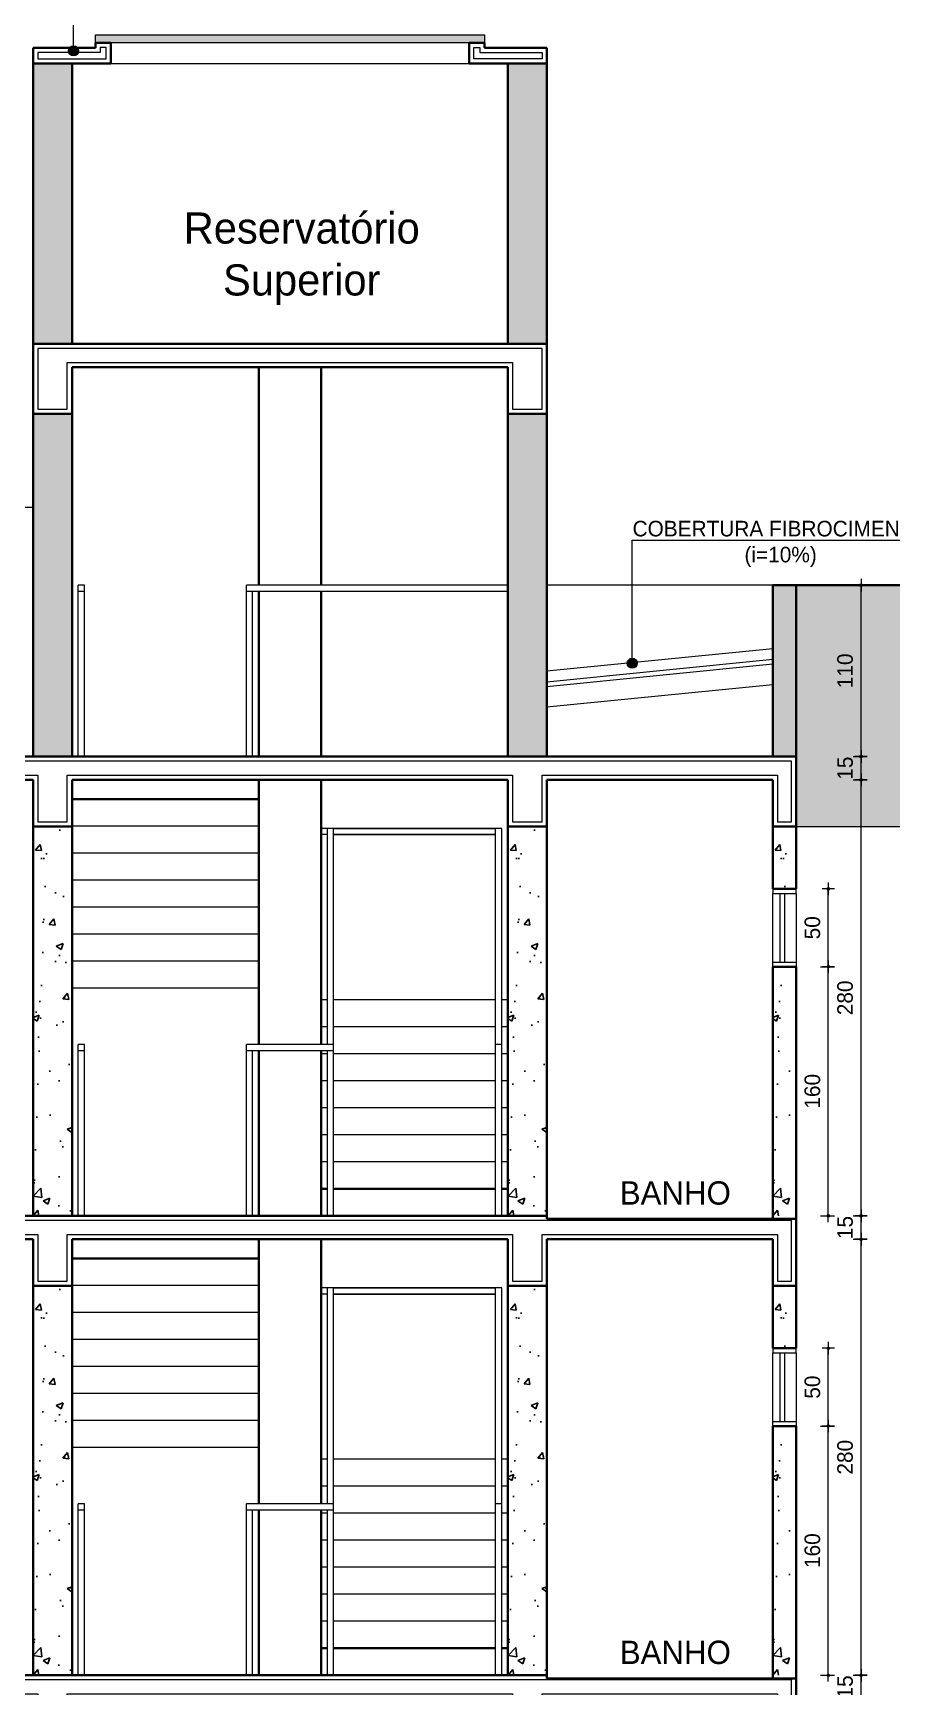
# Model space of a CAD drawing. Header units: millimetres. Extents: x 13204 to 24802, y 21209 to 40694.
# Drawn here: x 16161 to 16713, y 36707 to 37769 of the extents above; entities that cross this region are included whole.
import ezdxf

# ---------------------------------------------------------------- set-up
doc = ezdxf.new("R2010")
doc.units = ezdxf.units.MM
for name, color, linetype, lineweight in [('COTAS', 30, 'Continuous', 5), ('Esquadrias', 2, 'Continuous', 20), ('Louças', 150, 'Continuous', 15), ('Meia Parede', 11, 'Continuous', 40), ('Moveis', 6, 'Continuous', 13), ('PAREDE', 1, 'Continuous', 40), ('Paredes', 1, 'Continuous', 40), ('PISO', 5, 'Continuous', 5), ('TEXTO', 4, 'Continuous', 5)]:
    doc.layers.add(name, color=color, linetype=linetype, lineweight=lineweight)
doc.layers.add('HACHURAS', color=8, linetype='Continuous')
doc.styles.add('LANA', font='stylu.ttf')
doc.dimstyles.new('COTA 50', dxfattribs={"dimscale": 0, "dimtxt": 10, "dimasz": 0.5, "dimexe": 1.25, "dimexo": 5, "dimgap": 5, "dimtad": 1, "dimdec": 0, "dimtxsty": 'LANA', "dimblk": 'cota', "dimcen": 2.5, "dimse2": 1, "dimclrd": 256, "dimclre": 256, "dimclrt": 256, "dimaunit": 1, "dimadec": 0, "dimazin": 0, "dimtfac": 1, "dimtdec": 0, "dimtmove": 0, "dimatfit": 3, "dimldrblk": 'DOTSMALL', "dimfxl": 5, "dimfxlon": 1, "dimtzin": 9, "dimlwd": -1, "dimlwe": -1, "dimarcsym": 0})

# ---------------------------------------------------------------- blocks, each defined once
blk = doc.blocks.new('cota')
at = {"layer": 'COTAS'}
blk.add_hatch(color=256, dxfattribs=at).paths.add_polyline_path([(-1.6, 0, 1), (1.6, 0, 1)])
for points in [[(-1.6, 0), (-8, 0)], [(0, 1.6), (0, 8)], [(8, 0), (1.6, 0)], [(0, -8), (0, -1.6)]]:
    blk.add_lwpolyline(points, dxfattribs=at)
blk.add_circle((0, 0), 1.6, dxfattribs=at)
blk = doc.blocks.new('*D751')
at = {"layer": 'COTAS', "transparency": 16777216}
for p, q in [((16671.9, 36714.6), (16671.9, 36873.6)), ((16666.9, 36714.1), (16673.2, 36714.1))]:
    blk.add_line(p, q, dxfattribs=at)
at = {"layer": 'Defpoints', "color": 0, "transparency": 16777216}
for p in [(16651.2, 36874.1), (16671.9, 36874.1), (16651.2, 36714.1)]:
    blk.add_point(p, dxfattribs=at)
at = {"layer": 'COTAS', "transparency": 16777216, "xscale": 0.5, "yscale": 0.5, "zscale": 0.5}
for p, rotation in [((16671.9, 36874.1), 90), ((16671.9, 36714.1), 270)]:
    blk.add_blockref('cota', p, dxfattribs=dict(at, rotation=rotation))
at = {"layer": 'COTAS', "transparency": 16777216, "insert": (16661.7, 36794.1), "char_height": 10, "attachment_point": 5, "rotation": 90, "style": 'LANA'}
blk.add_mtext('160', dxfattribs=at)
blk = doc.blocks.new('_DotSmall')
at = {"layer": 'PAREDE', "color": 0, "const_width": 0.5}
blk.add_lwpolyline([(-0.0625, 0, 1), (0.0625, 0, 1)], format="xyb", close=True, dxfattribs=at)
blk = doc.blocks.new('*D752')
at = {"layer": 'COTAS', "transparency": 16777216}
for p, q in [((16671.9, 36874.6), (16671.9, 36923.6)), ((16666.9, 36874.1), (16673.2, 36874.1))]:
    blk.add_line(p, q, dxfattribs=at)
at = {"layer": 'Defpoints', "color": 0, "transparency": 16777216}
for p in [(16651.2, 36924.1), (16671.9, 36924.1), (16651.2, 36874.1)]:
    blk.add_point(p, dxfattribs=at)
at = {"layer": 'COTAS', "transparency": 16777216, "xscale": 0.5, "yscale": 0.5, "zscale": 0.5}
for p, rotation in [((16671.9, 36924.1), 90), ((16671.9, 36874.1), 270)]:
    blk.add_blockref('cota', p, dxfattribs=dict(at, rotation=rotation))
at = {"layer": 'COTAS', "transparency": 16777216, "insert": (16661.7, 36899.1), "char_height": 10, "attachment_point": 5, "rotation": 90, "style": 'LANA'}
blk.add_mtext('50', dxfattribs=at)
blk = doc.blocks.new('*D753')
at = {"layer": 'COTAS', "transparency": 16777216}
for p, q in [((16671.9, 37009.6), (16671.9, 37168.6)), ((16666.9, 37009.1), (16673.2, 37009.1))]:
    blk.add_line(p, q, dxfattribs=at)
at = {"layer": 'Defpoints', "color": 0, "transparency": 16777216}
for p in [(16651.2, 37169.1), (16671.9, 37169.1), (16651.2, 37009.1)]:
    blk.add_point(p, dxfattribs=at)
at = {"layer": 'COTAS', "transparency": 16777216, "xscale": 0.5, "yscale": 0.5, "zscale": 0.5}
for p, rotation in [((16671.9, 37169.1), 90), ((16671.9, 37009.1), 270)]:
    blk.add_blockref('cota', p, dxfattribs=dict(at, rotation=rotation))
at = {"layer": 'COTAS', "transparency": 16777216, "insert": (16661.7, 37089.1), "char_height": 10, "attachment_point": 5, "rotation": 90, "style": 'LANA'}
blk.add_mtext('160', dxfattribs=at)
blk = doc.blocks.new('*D754')
at = {"layer": 'COTAS', "transparency": 16777216}
for p, q in [((16671.9, 37169.6), (16671.9, 37218.6)), ((16666.9, 37169.1), (16673.2, 37169.1))]:
    blk.add_line(p, q, dxfattribs=at)
at = {"layer": 'Defpoints', "color": 0, "transparency": 16777216}
for p in [(16651.2, 37219.1), (16671.9, 37219.1), (16651.2, 37169.1)]:
    blk.add_point(p, dxfattribs=at)
at = {"layer": 'COTAS', "transparency": 16777216, "xscale": 0.5, "yscale": 0.5, "zscale": 0.5}
for p, rotation in [((16671.9, 37219.1), 90), ((16671.9, 37169.1), 270)]:
    blk.add_blockref('cota', p, dxfattribs=dict(at, rotation=rotation))
at = {"layer": 'COTAS', "transparency": 16777216, "insert": (16661.7, 37194.1), "char_height": 10, "attachment_point": 5, "rotation": 90, "style": 'LANA'}
blk.add_mtext('50', dxfattribs=at)
blk = doc.blocks.new('*D758')
at = {"layer": 'COTAS', "transparency": 16777216}
for p, q in [((16692.9, 36699.6), (16692.9, 36713.6)), ((16687.9, 36699.1), (16694.1, 36699.1))]:
    blk.add_line(p, q, dxfattribs=at)
at = {"layer": 'Defpoints', "color": 0, "transparency": 16777216}
for p in [(16491.2, 36714.1), (16692.9, 36714.1), (16491.2, 36699.1)]:
    blk.add_point(p, dxfattribs=at)
at = {"layer": 'COTAS', "transparency": 16777216, "xscale": 0.5, "yscale": 0.5, "zscale": 0.5}
for p, rotation in [((16692.9, 36714.1), 90), ((16692.9, 36699.1), 270)]:
    blk.add_blockref('cota', p, dxfattribs=dict(at, rotation=rotation))
at = {"layer": 'COTAS', "transparency": 16777216, "insert": (16682.7, 36706.6), "char_height": 10, "attachment_point": 5, "rotation": 90, "style": 'LANA'}
blk.add_mtext('15', dxfattribs=at)
blk = doc.blocks.new('*D759')
at = {"layer": 'COTAS', "transparency": 16777216}
for p, q in [((16692.9, 36714.6), (16692.9, 36993.6)), ((16687.9, 36714.1), (16694.1, 36714.1))]:
    blk.add_line(p, q, dxfattribs=at)
at = {"layer": 'Defpoints', "color": 0, "transparency": 16777216}
for p in [(16491.2, 36994.1), (16692.9, 36994.1), (16491.2, 36714.1)]:
    blk.add_point(p, dxfattribs=at)
at = {"layer": 'COTAS', "transparency": 16777216, "xscale": 0.5, "yscale": 0.5, "zscale": 0.5}
for p, rotation in [((16692.9, 36994.1), 90), ((16692.9, 36714.1), 270)]:
    blk.add_blockref('cota', p, dxfattribs=dict(at, rotation=rotation))
at = {"layer": 'COTAS', "transparency": 16777216, "insert": (16682.7, 36854.1), "char_height": 10, "attachment_point": 5, "rotation": 90, "style": 'LANA'}
blk.add_mtext('280', dxfattribs=at)
blk = doc.blocks.new('*D760')
at = {"layer": 'COTAS', "transparency": 16777216}
for p, q in [((16692.9, 36994.6), (16692.9, 37008.6)), ((16687.9, 36994.1), (16694.1, 36994.1))]:
    blk.add_line(p, q, dxfattribs=at)
at = {"layer": 'Defpoints', "color": 0, "transparency": 16777216}
for p in [(16491.2, 37009.1), (16692.9, 37009.1), (16491.2, 36994.1)]:
    blk.add_point(p, dxfattribs=at)
at = {"layer": 'COTAS', "transparency": 16777216, "xscale": 0.5, "yscale": 0.5, "zscale": 0.5}
for p, rotation in [((16692.9, 37009.1), 90), ((16692.9, 36994.1), 270)]:
    blk.add_blockref('cota', p, dxfattribs=dict(at, rotation=rotation))
at = {"layer": 'COTAS', "transparency": 16777216, "insert": (16682.7, 37001.6), "char_height": 10, "attachment_point": 5, "rotation": 90, "style": 'LANA'}
blk.add_mtext('15', dxfattribs=at)
blk = doc.blocks.new('*D761')
at = {"layer": 'COTAS', "transparency": 16777216}
for p, q in [((16692.9, 37009.6), (16692.9, 37288.6)), ((16687.9, 37009.1), (16694.1, 37009.1))]:
    blk.add_line(p, q, dxfattribs=at)
at = {"layer": 'Defpoints', "color": 0, "transparency": 16777216}
for p in [(16491.2, 37289.1), (16692.9, 37289.1), (16491.2, 37009.1)]:
    blk.add_point(p, dxfattribs=at)
at = {"layer": 'COTAS', "transparency": 16777216, "xscale": 0.5, "yscale": 0.5, "zscale": 0.5}
for p, rotation in [((16692.9, 37289.1), 90), ((16692.9, 37009.1), 270)]:
    blk.add_blockref('cota', p, dxfattribs=dict(at, rotation=rotation))
at = {"layer": 'COTAS', "transparency": 16777216, "insert": (16682.7, 37149.1), "char_height": 10, "attachment_point": 5, "rotation": 90, "style": 'LANA'}
blk.add_mtext('280', dxfattribs=at)
blk = doc.blocks.new('*D762')
at = {"layer": 'COTAS', "transparency": 16777216}
for p, q in [((16692.9, 37289.6), (16692.9, 37303.6)), ((16687.9, 37289.1), (16694.1, 37289.1))]:
    blk.add_line(p, q, dxfattribs=at)
at = {"layer": 'Defpoints', "color": 0, "transparency": 16777216}
for p in [(16491.2, 37304.1), (16692.9, 37304.1), (16491.2, 37289.1)]:
    blk.add_point(p, dxfattribs=at)
at = {"layer": 'COTAS', "transparency": 16777216, "xscale": 0.5, "yscale": 0.5, "zscale": 0.5}
for p, rotation in [((16692.9, 37304.1), 90), ((16692.9, 37289.1), 270)]:
    blk.add_blockref('cota', p, dxfattribs=dict(at, rotation=rotation))
at = {"layer": 'COTAS', "transparency": 16777216, "insert": (16682.7, 37296.6), "char_height": 10, "attachment_point": 5, "rotation": 90, "style": 'LANA'}
blk.add_mtext('15', dxfattribs=at)
blk = doc.blocks.new('*D763')
at = {"layer": 'COTAS', "transparency": 16777216}
for p, q in [((16692.9, 37304.6), (16692.9, 37413.6)), ((16687.9, 37304.1), (16694.1, 37304.1))]:
    blk.add_line(p, q, dxfattribs=at)
at = {"layer": 'Defpoints', "color": 0, "transparency": 16777216}
for p in [(16491.2, 37414.1), (16692.9, 37414.1), (16491.2, 37304.1)]:
    blk.add_point(p, dxfattribs=at)
at = {"layer": 'COTAS', "transparency": 16777216, "xscale": 0.5, "yscale": 0.5, "zscale": 0.5}
for p, rotation in [((16692.9, 37414.1), 90), ((16692.9, 37304.1), 270)]:
    blk.add_blockref('cota', p, dxfattribs=dict(at, rotation=rotation))
at = {"layer": 'COTAS', "transparency": 16777216, "insert": (16682.7, 37359.1), "char_height": 10, "attachment_point": 5, "rotation": 90, "style": 'LANA'}
blk.add_mtext('110', dxfattribs=at)

msp = doc.modelspace()

# ---------------------------------------------------------------- hatches: boundary and pattern name
at = {"layer": 'HACHURAS'}
h = msp.add_hatch(dxfattribs=at)
h.set_pattern_fill('AR-CONC', color=256, scale=0.25, style=0)
h.set_pattern_definition([(50, (15676.178, 37304.096), (45.5462, -3.9848), [4.7625, -52.3875]), (355, (15676.18, 37304.096), (-8.8107, 47.7642), [3.81, -41.91]), (100.451, (15679.974, 37303.764), (36.7356, 43.7792), [4.0475, -44.5225]), (46.184, (15676.18, 37316.796), (67.7698, -10.5106), [7.1437, -78.5812]), (96.6356, (15681.826, 37315.92), (59.351, 61.8564), [6.0712, -66.7837]), (351.184, (15676.18, 37316.796), (59.351, 61.8563), [5.715, -62.865]), (21, (15682.528, 37313.62), (37.9037, -25.5664), [4.7625, -52.3875]), (326, (15682.53, 37313.62), (15.4505, 46.047), [3.81, -41.91]), (71.4514, (15685.687, 37311.49), (53.3541, 20.4807), [4.0475, -44.5225]), (37.5, (15676.178, 37304.096), (0.77215, 21.13876), [0, -41.402, 0, -42.545, 0, -42.06875]), (7.5, (15676.178, 37304.096), (16.7049, 25.04514), [0, -24.257, 0, -40.4495, 0, -16.03375]), (327.5, (15662.018, 37304.096), (33.89765, -1.43219), [0, -15.875, 0, -49.53, 0, -65.7225]), (317.5, (15655.668, 37304.096), (37.0323, 6.3566), [0, -20.6375, 0, -32.893, 0, -46.6725])])
h.paths.add_polyline_path([(16651.18, 37414.1), (16636.18, 37414.1), (16636.18, 37304.1), (16651.18, 37304.1)])
h.paths.add_polyline_path([(16491.18, 37524.1), (16466.18, 37524.1), (16466.18, 37304.1), (16491.18, 37304.1)])
h.paths.add_polyline_path([(16186.18, 37524.1), (16161.18, 37524.1), (16161.18, 37304.1), (16186.18, 37304.1)])
h.paths.add_polyline_path([(15691.18, 37414.1), (15676.18, 37414.1), (15676.18, 37304.1), (15691.18, 37304.1)])
h.paths.add_polyline_path([(16186.18, 37749.1), (16161.18, 37749.1), (16161.18, 37569.1), (16186.18, 37569.1)])
h.paths.add_polyline_path([(16491.18, 37749.1), (16466.18, 37749.1), (16466.18, 37569.1), (16491.18, 37569.1)])
h.paths.add_polyline_path([(16451.18, 37767.48), (16201.18, 37767.48), (16201.18, 37762.48), (16451.18, 37762.48)])
h = msp.add_hatch(dxfattribs=at)
h.set_pattern_fill('AR-CONC', color=256, scale=0.25, style=0)
h.set_pattern_definition([(50, (16161.178, 37009.096), (45.546, -3.985), [4.7625, -52.3875]), (355, (16161.18, 37009.096), (-8.811, 47.764), [3.81, -41.91]), (100.45, (16164.974, 37008.764), (36.736, 43.779), [4.0475, -44.5225]), (46.184, (16161.18, 37021.796), (67.77, -10.51), [7.144, -78.581]), (96.636, (16166.826, 37020.92), (59.351, 61.856), [6.071, -66.784]), (351.184, (16161.18, 37021.796), (59.351, 61.856), [5.715, -62.865]), (21, (16167.528, 37018.62), (37.904, -25.5664), [4.7625, -52.3875]), (326, (16167.53, 37018.62), (15.4505, 46.047), [3.81, -41.91]), (71.451, (16170.687, 37016.49), (53.354, 20.481), [4.0475, -44.5225]), (37.5, (16161.178, 37009.096), (0.7722, 21.1388), [0, -41.402, 0, -42.545, 0, -42.0688]), (7.5, (16161.178, 37009.096), (16.705, 25.0451), [0, -24.257, 0, -40.4495, 0, -16.0338]), (327.5, (16147.018, 37009.096), (33.8976, -1.4322), [0, -15.875, 0, -49.53, 0, -65.7225]), (317.5, (16140.668, 37009.096), (37.0323, 6.3566), [0, -20.6375, 0, -32.893, 0, -46.6725])])
h.paths.add_polyline_path([(16186.18, 37259.1), (16161.18, 37259.1), (16161.18, 37009.1), (16186.18, 37009.1)])
h = msp.add_hatch(dxfattribs=at)
h.set_pattern_fill('AR-CONC', color=256, scale=0.25, style=0)
h.set_pattern_definition([(50, (16466.178, 37009.096), (45.546, -3.985), [4.7625, -52.3875]), (355, (16466.18, 37009.096), (-8.811, 47.764), [3.81, -41.91]), (100.45, (16469.974, 37008.764), (36.736, 43.779), [4.0475, -44.5225]), (46.184, (16466.18, 37021.796), (67.77, -10.51), [7.144, -78.581]), (96.636, (16471.826, 37020.92), (59.351, 61.856), [6.071, -66.784]), (351.184, (16466.18, 37021.796), (59.351, 61.856), [5.715, -62.865]), (21, (16472.528, 37018.62), (37.904, -25.5664), [4.7625, -52.3875]), (326, (16472.53, 37018.62), (15.4505, 46.047), [3.81, -41.91]), (71.451, (16475.687, 37016.49), (53.354, 20.481), [4.0475, -44.5225]), (37.5, (16466.178, 37009.096), (0.7722, 21.1388), [0, -41.402, 0, -42.545, 0, -42.0688]), (7.5, (16466.178, 37009.096), (16.705, 25.0451), [0, -24.257, 0, -40.4495, 0, -16.0338]), (327.5, (16452.018, 37009.096), (33.8976, -1.4322), [0, -15.875, 0, -49.53, 0, -65.7225]), (317.5, (16445.668, 37009.096), (37.0323, 6.3566), [0, -20.6375, 0, -32.893, 0, -46.6725])])
h.paths.add_polyline_path([(16491.18, 37259.1), (16466.18, 37259.1), (16466.18, 37009.1), (16491.18, 37009.1)])
h = msp.add_hatch(dxfattribs=at)
h.set_pattern_fill('AR-CONC', color=256, scale=0.25, style=0)
h.set_pattern_definition([(50, (16636.178, 37009.096), (45.546, -3.985), [4.7625, -52.3875]), (355, (16636.18, 37009.096), (-8.811, 47.764), [3.81, -41.91]), (100.45, (16639.974, 37008.764), (36.736, 43.779), [4.0475, -44.5225]), (46.184, (16636.18, 37021.796), (67.77, -10.51), [7.144, -78.581]), (96.636, (16641.826, 37020.92), (59.351, 61.856), [6.071, -66.784]), (351.184, (16636.18, 37021.796), (59.351, 61.856), [5.715, -62.865]), (21, (16642.528, 37018.62), (37.904, -25.5664), [4.7625, -52.3875]), (326, (16642.53, 37018.62), (15.4505, 46.047), [3.81, -41.91]), (71.451, (16645.687, 37016.49), (53.354, 20.481), [4.0475, -44.5225]), (37.5, (16636.178, 37009.096), (0.7722, 21.1388), [0, -41.402, 0, -42.545, 0, -42.0688]), (7.5, (16636.178, 37009.096), (16.705, 25.0451), [0, -24.257, 0, -40.4495, 0, -16.0338]), (327.5, (16622.018, 37009.096), (33.8976, -1.4322), [0, -15.875, 0, -49.53, 0, -65.7225]), (317.5, (16615.668, 37009.096), (37.0323, 6.3566), [0, -20.6375, 0, -32.893, 0, -46.6725])])
h.paths.add_polyline_path([(16651.18, 37259.1), (16636.18, 37259.1), (16636.18, 37219.1), (16651.18, 37219.1)])
h.paths.add_polyline_path([(16651.18, 37169.1), (16636.18, 37169.1), (16636.18, 37009.1), (16651.18, 37009.1)])
h = msp.add_hatch(dxfattribs=at)
h.set_pattern_fill('AR-CONC', color=256, scale=0.25, style=0)
h.set_pattern_definition([(50, (16161.178, 36714.096), (45.546, -3.985), [4.7625, -52.3875]), (355, (16161.18, 36714.096), (-8.811, 47.764), [3.81, -41.91]), (100.45, (16164.974, 36713.764), (36.736, 43.779), [4.0475, -44.5225]), (46.184, (16161.18, 36726.796), (67.77, -10.51), [7.144, -78.581]), (96.636, (16166.826, 36725.92), (59.351, 61.856), [6.071, -66.784]), (351.184, (16161.18, 36726.796), (59.351, 61.856), [5.715, -62.865]), (21, (16167.528, 36723.62), (37.904, -25.5664), [4.7625, -52.3875]), (326, (16167.53, 36723.62), (15.4505, 46.047), [3.81, -41.91]), (71.451, (16170.687, 36721.49), (53.354, 20.481), [4.0475, -44.5225]), (37.5, (16161.178, 36714.096), (0.7722, 21.1388), [0, -41.402, 0, -42.545, 0, -42.0688]), (7.5, (16161.178, 36714.096), (16.705, 25.0451), [0, -24.257, 0, -40.4495, 0, -16.0338]), (327.5, (16147.018, 36714.096), (33.8976, -1.4322), [0, -15.875, 0, -49.53, 0, -65.7225]), (317.5, (16140.668, 36714.096), (37.0323, 6.3566), [0, -20.6375, 0, -32.893, 0, -46.6725])])
h.paths.add_polyline_path([(16186.18, 36964.1), (16161.18, 36964.1), (16161.18, 36714.1), (16186.18, 36714.1)])
h = msp.add_hatch(dxfattribs=at)
h.set_pattern_fill('AR-CONC', color=256, scale=0.25, style=0)
h.set_pattern_definition([(50, (16466.178, 36714.096), (45.546, -3.985), [4.7625, -52.3875]), (355, (16466.18, 36714.096), (-8.811, 47.764), [3.81, -41.91]), (100.45, (16469.974, 36713.764), (36.736, 43.779), [4.0475, -44.5225]), (46.184, (16466.18, 36726.796), (67.77, -10.51), [7.144, -78.581]), (96.636, (16471.826, 36725.92), (59.351, 61.856), [6.071, -66.784]), (351.184, (16466.18, 36726.796), (59.351, 61.856), [5.715, -62.865]), (21, (16472.528, 36723.62), (37.904, -25.5664), [4.7625, -52.3875]), (326, (16472.53, 36723.62), (15.4505, 46.047), [3.81, -41.91]), (71.451, (16475.687, 36721.49), (53.354, 20.481), [4.0475, -44.5225]), (37.5, (16466.178, 36714.096), (0.7722, 21.1388), [0, -41.402, 0, -42.545, 0, -42.0688]), (7.5, (16466.178, 36714.096), (16.705, 25.0451), [0, -24.257, 0, -40.4495, 0, -16.0338]), (327.5, (16452.018, 36714.096), (33.8976, -1.4322), [0, -15.875, 0, -49.53, 0, -65.7225]), (317.5, (16445.668, 36714.096), (37.0323, 6.3566), [0, -20.6375, 0, -32.893, 0, -46.6725])])
h.paths.add_polyline_path([(16491.18, 36964.1), (16466.18, 36964.1), (16466.18, 36714.1), (16491.18, 36714.1)])
h = msp.add_hatch(dxfattribs=at)
h.set_pattern_fill('AR-CONC', color=256, scale=0.25, style=0)
h.set_pattern_definition([(50, (16636.178, 36714.096), (45.546, -3.985), [4.7625, -52.3875]), (355, (16636.18, 36714.096), (-8.811, 47.764), [3.81, -41.91]), (100.45, (16639.974, 36713.764), (36.736, 43.779), [4.0475, -44.5225]), (46.184, (16636.18, 36726.796), (67.77, -10.51), [7.144, -78.581]), (96.636, (16641.826, 36725.92), (59.351, 61.856), [6.071, -66.784]), (351.184, (16636.18, 36726.796), (59.351, 61.856), [5.715, -62.865]), (21, (16642.528, 36723.62), (37.904, -25.5664), [4.7625, -52.3875]), (326, (16642.53, 36723.62), (15.4505, 46.047), [3.81, -41.91]), (71.451, (16645.687, 36721.49), (53.354, 20.481), [4.0475, -44.5225]), (37.5, (16636.178, 36714.096), (0.7722, 21.1388), [0, -41.402, 0, -42.545, 0, -42.0688]), (7.5, (16636.178, 36714.096), (16.705, 25.0451), [0, -24.257, 0, -40.4495, 0, -16.0338]), (327.5, (16622.018, 36714.096), (33.8976, -1.4322), [0, -15.875, 0, -49.53, 0, -65.7225]), (317.5, (16615.668, 36714.096), (37.0323, 6.3566), [0, -20.6375, 0, -32.893, 0, -46.6725])])
h.paths.add_polyline_path([(16651.18, 36964.1), (16636.18, 36964.1), (16636.18, 36924.1), (16651.18, 36924.1)])
h.paths.add_polyline_path([(16651.18, 36874.1), (16636.18, 36874.1), (16636.18, 36714.1), (16651.18, 36714.1)])
at = {"layer": 'PISO'}
h = msp.add_hatch(dxfattribs=at)
h.set_pattern_fill('AR-SAND', color=256, scale=0.25, style=0)
h.set_pattern_definition([(37.5, (15316.178, 37259.096), (-0.40001, 12.23533), [0, -9.652, 0, -10.795, 0, -10.31875]), (7.5, (15316.178, 37259.096), (11.23808, 17.92063), [0, -5.207, 0, -8.6995, 0, -3.33375]), (327.5, (15308.368, 37259.096), (19.77481, 0.03593), [0, -3.175, 0, -11.43, 0, -14.9225]), (317.5, (15308.368, 37259.096), (19.08891, 5.57323), [0, -1.5875, 0, -7.493, 0, -8.5725])])
h.paths.add_polyline_path([(15316.18, 37259.1), (15341.18, 37259.1), (15341.18, 37414.1), (15316.18, 37414.1)])
h.paths.add_polyline_path([(15341.18, 37259.1), (15676.18, 37259.1), (15676.18, 37414.1), (15341.18, 37414.1)])
h.paths.add_polyline_path([(16651.18, 37414.1), (16651.18, 37259.1), (16986.18, 37259.1), (16986.18, 37414.1)])
h.paths.add_polyline_path([(16986.18, 37259.1), (17011.18, 37259.1), (17011.18, 37414.1), (16986.18, 37414.1)])
at = {"layer": 'TEXTO'}
h = msp.add_hatch(color=256, dxfattribs=at)
edge = h.paths.add_edge_path()
edge.add_arc((16187.19, 37757.27), 3.23, 0, 360)
h = msp.add_hatch(color=256, dxfattribs=at)
edge = h.paths.add_edge_path()
edge.add_arc((16546, 37363.98), 3.23, 0, 360)

# ---------------------------------------------------------------- linework, layer by layer
at = {"layer": 'Esquadrias'}
for p, q in [((16306.18, 37259.39), (16186.18, 37259.39)), ((16306.18, 37242.04), (16186.18, 37242.04)), ((16306.18, 37224.68), (16186.18, 37224.68)), ((16306.18, 37207.33), (16186.18, 37207.33)), ((16306.18, 37189.98), (16186.18, 37189.98)), ((16306.18, 37172.63), (16186.18, 37172.63)), ((16306.18, 37155.27), (16186.18, 37155.27)), ((16306.18, 37155.27), (16186.18, 37155.27)), ((16350.18, 37147.92), (16346.18, 37147.92)), ((16458.18, 37147.92), (16354.18, 37147.92)), ((16466.18, 37147.92), (16462.18, 37147.92)), ((16350.18, 37130.57), (16346.18, 37130.57)), ((16458.18, 37130.57), (16354.18, 37130.57)), ((16466.18, 37130.57), (16462.18, 37130.57)), ((16350.18, 37113.21), (16346.18, 37113.21)), ((16458.18, 37113.21), (16354.18, 37113.21)), ((16466.18, 37113.21), (16462.18, 37113.21)), ((16350.18, 37095.86), (16346.18, 37095.86)), ((16458.18, 37095.86), (16354.18, 37095.86)), ((16466.18, 37095.86), (16462.18, 37095.86)), ((16350.18, 37078.51), (16346.18, 37078.51)), ((16458.18, 37078.51), (16354.18, 37078.51)), ((16466.18, 37078.51), (16462.18, 37078.51)), ((16350.18, 37061.16), (16346.18, 37061.16)), ((16458.18, 37061.16), (16354.18, 37061.16)), ((16466.18, 37061.16), (16462.18, 37061.16)), ((16350.18, 37043.8), (16346.18, 37043.8)), ((16458.18, 37043.8), (16354.18, 37043.8)), ((16466.18, 37043.8), (16462.18, 37043.8)), ((16306.18, 36964.39), (16186.18, 36964.39)), ((16306.18, 36947.04), (16186.18, 36947.04)), ((16306.18, 36929.68), (16186.18, 36929.68)), ((16306.18, 36912.33), (16186.18, 36912.33)), ((16306.18, 36894.98), (16186.18, 36894.98)), ((16306.18, 36877.63), (16186.18, 36877.63)), ((16306.18, 36860.27), (16186.18, 36860.27)), ((16306.18, 36860.27), (16186.18, 36860.27)), ((16350.18, 36852.92), (16346.18, 36852.92)), ((16458.18, 36852.92), (16354.18, 36852.92)), ((16466.18, 36852.92), (16462.18, 36852.92)), ((16350.18, 36835.57), (16346.18, 36835.57)), ((16458.18, 36835.57), (16354.18, 36835.57)), ((16466.18, 36835.57), (16462.18, 36835.57)), ((16350.18, 36818.21), (16346.18, 36818.21)), ((16458.18, 36818.21), (16354.18, 36818.21)), ((16466.18, 36818.21), (16462.18, 36818.21)), ((16350.18, 36800.86), (16346.18, 36800.86)), ((16458.18, 36800.86), (16354.18, 36800.86)), ((16466.18, 36800.86), (16462.18, 36800.86)), ((16350.18, 36783.51), (16346.18, 36783.51)), ((16458.18, 36783.51), (16354.18, 36783.51)), ((16466.18, 36783.51), (16462.18, 36783.51)), ((16350.18, 36766.16), (16346.18, 36766.16)), ((16458.18, 36766.16), (16354.18, 36766.16)), ((16466.18, 36766.16), (16462.18, 36766.16)), ((16350.18, 36748.8), (16346.18, 36748.8)), ((16458.18, 36748.8), (16354.18, 36748.8)), ((16466.18, 36748.8), (16462.18, 36748.8))]:
    msp.add_line(p, q, dxfattribs=at)
msp.add_lwpolyline([(16201.18, 37767.48), (16451.18, 37767.48), (16451.18, 37762.48), (16201.18, 37762.48)], close=True, dxfattribs=at)
for points in [[(16636.18, 37219.1), (16636.18, 37216.1), (16651.18, 37216.1), (16651.18, 37219.1)], [(16640.68, 37216.1), (16640.68, 37172.1)], [(16643.68, 37216.1), (16643.68, 37172.1)], [(16636.18, 37169.1), (16636.18, 37172.1), (16651.18, 37172.1), (16651.18, 37169.1)], [(16636.18, 36924.1), (16636.18, 36921.1), (16651.18, 36921.1), (16651.18, 36924.1)], [(16640.68, 36921.1), (16640.68, 36877.1)], [(16643.68, 36921.1), (16643.68, 36877.1)], [(16636.18, 36874.1), (16636.18, 36877.1), (16651.18, 36877.1), (16651.18, 36874.1)]]:
    msp.add_lwpolyline(points, dxfattribs=at)
at = {"layer": 'HACHURAS'}
for p, q in [((16354.18, 37257.92), (16458.18, 37257.92)), ((16458.18, 37253.92), (16354.18, 37253.92)), ((16354.18, 36962.92), (16458.18, 36962.92)), ((16458.18, 36958.92), (16354.18, 36958.92))]:
    msp.add_line(p, q, dxfattribs=at)
at = {"layer": 'Louças'}
for p, q in [((16211.18, 37749.1), (16441.18, 37749.1)), ((16081.18, 37464.1), (16161.18, 37464.1)), ((16636.18, 37414.1), (16491.18, 37414.1))]:
    msp.add_line(p, q, dxfattribs=at)
at = {"layer": 'Meia Parede'}
for p, q in [((16306.18, 37414.1), (16306.18, 37554.1)), ((16346.18, 37414.1), (16346.18, 37554.1)), ((16306.18, 37304.1), (16306.18, 37410.1)), ((16346.18, 37304.1), (16346.18, 37410.1)), ((16651.18, 37414.1), (16986.18, 37414.1)), ((16306.18, 37119.1), (16306.18, 37289.1)), ((16346.18, 37119.1), (16346.18, 37289.1)), ((16306.18, 37276.74), (16186.18, 37276.74)), ((16306.18, 37009.1), (16306.18, 37115.1)), ((16306.18, 37009.1), (16306.18, 37115.1)), ((16346.18, 37009.1), (16346.18, 37115.1)), ((16350.18, 37026.45), (16346.18, 37026.45)), ((16458.18, 37026.45), (16354.18, 37026.45)), ((16466.18, 37026.45), (16462.18, 37026.45)), ((16306.18, 36824.1), (16306.18, 36994.1)), ((16346.18, 36824.1), (16346.18, 36994.1)), ((16306.18, 36981.74), (16186.18, 36981.74)), ((16306.18, 36714.1), (16306.18, 36820.1)), ((16306.18, 36714.1), (16306.18, 36820.1)), ((16346.18, 36714.1), (16346.18, 36820.1)), ((16350.18, 36731.45), (16346.18, 36731.45)), ((16458.18, 36731.45), (16354.18, 36731.45)), ((16466.18, 36731.45), (16462.18, 36731.45))]:
    msp.add_line(p, q, dxfattribs=at)
at = {"layer": 'Moveis'}
for points in [[(16636.18, 37172.1), (16636.18, 37216.1)], [(16651.18, 37216.1), (16651.18, 37172.1)], [(16636.18, 36877.1), (16636.18, 36921.1)], [(16651.18, 36921.1), (16651.18, 36877.1)]]:
    msp.add_lwpolyline(points, dxfattribs=at)
at = {"layer": 'Paredes'}
for p, q in [((16161.18, 37759.1), (16201.18, 37759.1)), ((16161.18, 37749.1), (16161.18, 37759.1)), ((16211.18, 37762.48), (16201.18, 37762.48)), ((16201.18, 37762.48), (16201.18, 37759.1)), ((16211.18, 37749.1), (16211.18, 37762.48)), ((16441.18, 37749.1), (16441.18, 37762.48)), ((16441.18, 37762.48), (16451.18, 37762.48)), ((16451.18, 37762.48), (16451.18, 37759.1)), ((16491.18, 37759.1), (16451.18, 37759.1)), ((16491.18, 37749.1), (16491.18, 37759.1)), ((16161.18, 37749.1), (16161.18, 37304.1)), ((16161.18, 37749.1), (16186.18, 37749.1)), ((16211.18, 37749.1), (16161.18, 37749.1)), ((16186.18, 37749.1), (16186.18, 37569.1)), ((16441.18, 37749.1), (16491.18, 37749.1)), ((16466.18, 37749.1), (16466.18, 37569.1)), ((16466.18, 37749.1), (16491.18, 37749.1)), ((16491.18, 37749.1), (16466.18, 37749.1)), ((16491.18, 37749.1), (16491.18, 37304.1)), ((16161.18, 37569.1), (16491.18, 37569.1)), ((16186.18, 37554.1), (16186.18, 37304.1)), ((16186.18, 37554.1), (16466.18, 37554.1)), ((16466.18, 37554.1), (16466.18, 37304.1)), ((16161.18, 37524.1), (16186.18, 37524.1)), ((16466.18, 37524.1), (16491.18, 37524.1)), ((16636.18, 37304.1), (16636.18, 37414.1)), ((16651.18, 37414.1), (16636.18, 37414.1)), ((16651.18, 37219.1), (16651.18, 37414.1)), ((15676.18, 37304.1), (16651.18, 37304.1)), ((16016.18, 37289.1), (16161.18, 37289.1)), ((16161.18, 37289.1), (16161.18, 37009.1)), ((16186.18, 37009.1), (16186.18, 37289.1)), ((16186.18, 37289.1), (16466.18, 37289.1)), ((16186.18, 37009.1), (16186.18, 37289.1)), ((16466.18, 37009.1), (16466.18, 37289.1)), ((16491.18, 37007.1), (16491.18, 37289.1)), ((16491.18, 37289.1), (16636.18, 37289.1)), ((16636.18, 37219.1), (16636.18, 37289.1)), ((16186.18, 37259.1), (16161.18, 37259.1)), ((16491.18, 37259.1), (16466.18, 37259.1)), ((16651.18, 37259.1), (16636.18, 37259.1)), ((16651.18, 37219.1), (16636.18, 37219.1)), ((16636.18, 37007.1), (16636.18, 37169.1)), ((16651.18, 37169.1), (16636.18, 37169.1)), ((16651.18, 37009.1), (16651.18, 37169.1)), ((15836.18, 37009.1), (16491.18, 37009.1)), ((16491.18, 37009.1), (15836.18, 37009.1)), ((16651.18, 37007.1), (16491.18, 37007.1)), ((16651.18, 36924.1), (16651.18, 37009.1)), ((16016.18, 36994.1), (16161.18, 36994.1)), ((16161.18, 36994.1), (16161.18, 36714.1)), ((16186.18, 36714.1), (16186.18, 36994.1)), ((16186.18, 36994.1), (16466.18, 36994.1)), ((16186.18, 36714.1), (16186.18, 36994.1)), ((16466.18, 36714.1), (16466.18, 36994.1)), ((16491.18, 36712.1), (16491.18, 36994.1)), ((16491.18, 36994.1), (16636.18, 36994.1)), ((16636.18, 36924.1), (16636.18, 36994.1)), ((16186.18, 36964.1), (16161.18, 36964.1)), ((16491.18, 36964.1), (16466.18, 36964.1)), ((16651.18, 36964.1), (16636.18, 36964.1)), ((16651.18, 36924.1), (16636.18, 36924.1)), ((16636.18, 36712.1), (16636.18, 36874.1)), ((16651.18, 36874.1), (16636.18, 36874.1)), ((16651.18, 36714.1), (16651.18, 36874.1)), ((15836.18, 36714.1), (16491.18, 36714.1)), ((16491.18, 36714.1), (15836.18, 36714.1)), ((16651.18, 36712.1), (16491.18, 36712.1)), ((16651.18, 36629.1), (16651.18, 36714.1))]:
    msp.add_line(p, q, dxfattribs=at)
at = {"layer": 'PISO'}
for p, q in [((16190.18, 37304.1), (16190.18, 37414.1)), ((16194.18, 37414.1), (16190.18, 37414.1)), ((16194.18, 37410.1), (16190.18, 37410.1)), ((16194.18, 37304.1), (16194.18, 37414.1)), ((16466.18, 37414.1), (16298.18, 37414.1)), ((16298.18, 37304.1), (16298.18, 37414.1)), ((16466.18, 37410.1), (16298.18, 37410.1)), ((16302.18, 37304.1), (16302.18, 37410.1)), ((16636.18, 37373.33), (16491.18, 37358.83)), ((16636.18, 37366.29), (16491.18, 37351.79)), ((16636.18, 37363.28), (16491.18, 37348.78)), ((16636.18, 37350.2), (16491.18, 37335.7)), ((16636.18, 37350.2), (16491.18, 37335.7)), ((16354.18, 37257.92), (16346.18, 37257.92)), ((16350.18, 37119.1), (16350.18, 37257.92)), ((16354.18, 37009.1), (16354.18, 37257.92)), ((16458.18, 37009.1), (16458.18, 37257.92)), ((16462.18, 37257.92), (16458.18, 37257.92)), ((16462.18, 37009.1), (16462.18, 37257.92)), ((16651.18, 37259.1), (17011.18, 37259.1)), ((16350.18, 37253.92), (16346.18, 37253.92)), ((16190.18, 37009.1), (16190.18, 37119.1)), ((16194.18, 37119.1), (16190.18, 37119.1)), ((16194.18, 37009.1), (16194.18, 37119.1)), ((16354.18, 37119.1), (16298.18, 37119.1)), ((16298.18, 37009.1), (16298.18, 37119.1)), ((16462.18, 37119.1), (16458.18, 37119.1)), ((16194.18, 37115.1), (16190.18, 37115.1)), ((16354.18, 37115.1), (16298.18, 37115.1)), ((16302.18, 37009.1), (16302.18, 37115.1)), ((16350.18, 37009.1), (16350.18, 37115.1)), ((16354.18, 36962.92), (16346.18, 36962.92)), ((16350.18, 36824.1), (16350.18, 36962.92)), ((16354.18, 36714.1), (16354.18, 36962.92)), ((16458.18, 36714.1), (16458.18, 36962.92)), ((16462.18, 36962.92), (16458.18, 36962.92)), ((16462.18, 36714.1), (16462.18, 36962.92)), ((16350.18, 36958.92), (16346.18, 36958.92)), ((16190.18, 36714.1), (16190.18, 36824.1)), ((16194.18, 36824.1), (16190.18, 36824.1)), ((16194.18, 36714.1), (16194.18, 36824.1)), ((16354.18, 36824.1), (16298.18, 36824.1)), ((16298.18, 36714.1), (16298.18, 36824.1)), ((16462.18, 36824.1), (16458.18, 36824.1)), ((16194.18, 36820.1), (16190.18, 36820.1)), ((16354.18, 36820.1), (16298.18, 36820.1)), ((16302.18, 36714.1), (16302.18, 36820.1)), ((16350.18, 36714.1), (16350.18, 36820.1))]:
    msp.add_line(p, q, dxfattribs=at)
for points in [[(16204.18, 37759.48), (16204.18, 37756.1), (16164.18, 37756.1), (16164.18, 37752.1), (16208.18, 37752.1), (16208.18, 37759.48)], [(16448.18, 37759.48), (16448.18, 37756.1), (16488.18, 37756.1), (16488.18, 37752.1), (16444.18, 37752.1), (16444.18, 37759.48)], [(16164.18, 37566.1), (16164.18, 37527.1), (16183.18, 37527.1), (16183.18, 37557.1), (16469.18, 37557.1), (16469.18, 37527.1), (16488.18, 37527.1), (16488.18, 37566.1)], [(15679.18, 37301.1), (15679.18, 37262.1), (15688.18, 37262.1), (15688.18, 37292.1), (15839.18, 37292.1), (15839.18, 37262.1), (15848.18, 37262.1), (15848.18, 37292.1), (16004.18, 37292.1), (16004.18, 37262.1), (16013.18, 37262.1), (16013.18, 37292.1), (16164.18, 37292.1), (16164.18, 37262.1), (16183.18, 37262.1), (16183.18, 37292.1), (16469.18, 37292.1), (16469.18, 37262.1), (16488.18, 37262.1), (16488.18, 37292.1), (16639.18, 37292.1), (16639.18, 37262.1), (16648.18, 37262.1), (16648.18, 37301.1)], [(15679.18, 37006.1), (15679.18, 36967.1), (15688.18, 36967.1), (15688.18, 36997.1), (15839.18, 36997.1), (15839.18, 36967.1), (15848.18, 36967.1), (15848.18, 36997.1), (16004.18, 36997.1), (16004.18, 36967.1), (16013.18, 36967.1), (16013.18, 36997.1), (16164.18, 36997.1), (16164.18, 36967.1), (16183.18, 36967.1), (16183.18, 36997.1), (16469.18, 36997.1), (16469.18, 36967.1), (16488.18, 36967.1), (16488.18, 36997.1), (16639.18, 36997.1), (16639.18, 36967.1), (16648.18, 36967.1), (16648.18, 37006.1)], [(15679.18, 36711.1), (15679.18, 36672.1), (15688.18, 36672.1), (15688.18, 36702.1), (15839.18, 36702.1), (15839.18, 36672.1), (15848.18, 36672.1), (15848.18, 36702.1), (16004.18, 36702.1), (16004.18, 36672.1), (16013.18, 36672.1), (16013.18, 36702.1), (16164.18, 36702.1), (16164.18, 36672.1), (16183.18, 36672.1), (16183.18, 36702.1), (16469.18, 36702.1), (16469.18, 36672.1), (16488.18, 36672.1), (16488.18, 36702.1), (16639.18, 36702.1), (16639.18, 36672.1), (16648.18, 36672.1), (16648.18, 36711.1)]]:
    msp.add_lwpolyline(points, close=True, dxfattribs=at)
at = {"layer": 'TEXTO'}
for p, q in [((16187.19, 37757.27), (16187.19, 37792.56)), ((16546, 37363.98), (16546, 37443.08)), ((16546, 37443.08), (16741.46, 37443.08))]:
    msp.add_line(p, q, dxfattribs=at)
for centre in [(16187.19, 37757.27), (16546, 37363.98)]:
    msp.add_circle(centre, 3.23, dxfattribs=at)

# ---------------------------------------------------------------- texts
at = {"layer": 'TEXTO', "attachment_point": 5, "style": 'LANA'}
for s, insert, char_height, width in [('Reservatório Superior', (16333.72, 37623.79), 20, 175.9752), ('COBERTURA FIBROCIMENTO (i=10%)', (16641.28, 37440.59), 10, 217.6331), ('BANHO', (16573.64, 37023.7), 15, 175.9752), ('BANHO', (16573.64, 36728.7), 15, 175.9752)]:
    msp.add_mtext(s, dxfattribs=dict(at, insert=insert, char_height=char_height, width=width))

# ---------------------------------------------------------------- dimensions: what is measured, and where the dimension line sits
at = {"layer": 'COTAS'}
for base, p1, p2, override, picture, middle in [((16692.87, 37414.1), (16491.18, 37304.1), (16491.18, 37414.1), {"dimscale": 1, "dimtmove": 1, "dimarcsym": 2}, '*D763', (16682.69, 37359.1)), ((16692.87, 37289.1), (16491.18, 37009.1), (16491.18, 37289.1), {"dimscale": 1, "dimtmove": 1, "dimarcsym": 2}, '*D761', (16682.66, 37149.1)), ((16671.95, 37219.1), (16651.18, 37169.1), (16651.18, 37219.1), {"dimscale": 1, "dimtmove": 1, "dimarcsym": 2}, '*D754', (16661.7, 37194.1)), ((16671.95, 37169.1), (16651.18, 37009.1), (16651.18, 37169.1), {"dimscale": 1, "dimarcsym": 2}, '*D753', (16661.73, 37089.1)), ((16692.87, 36994.1), (16491.18, 36714.1), (16491.18, 36994.1), {"dimscale": 1, "dimtmove": 1, "dimarcsym": 2}, '*D759', (16682.66, 36854.1)), ((16671.95, 36924.1), (16651.18, 36874.1), (16651.18, 36924.1), {"dimscale": 1, "dimtmove": 1, "dimarcsym": 2}, '*D752', (16661.7, 36899.1)), ((16671.95, 36874.1), (16651.18, 36714.1), (16651.18, 36874.1), {"dimscale": 1, "dimarcsym": 2}, '*D751', (16661.73, 36794.1))]:
    dim = msp.add_linear_dim(base=base, p1=p1, p2=p2, angle=90, dimstyle='COTA 50', override=override, dxfattribs=at)
    dim.commit()
    dim.dimension.update_dxf_attribs({"geometry": picture, "text_midpoint": middle})
for base, p1, p2, picture, middle in [((16692.87, 37304.1), (16491.18, 37289.1), (16491.18, 37304.1), '*D762', (16692.87, 37296.6)), ((16692.87, 37009.1), (16491.18, 36994.1), (16491.18, 37009.1), '*D760', (16692.87, 37001.6)), ((16692.87, 36714.1), (16491.18, 36699.1), (16491.18, 36714.1), '*D758', (16692.87, 36706.6))]:
    dim = msp.add_linear_dim(base=base, p1=p1, p2=p2, angle=90, dimstyle='COTA 50', override={"dimscale": 1, "dimtmove": 1, "dimarcsym": 2}, dxfattribs=at)
    dim.commit()
    dim.dimension.update_dxf_attribs({"geometry": picture, "text_midpoint": middle, "dimtype": 160})

doc.saveas('drawing.dxf')
